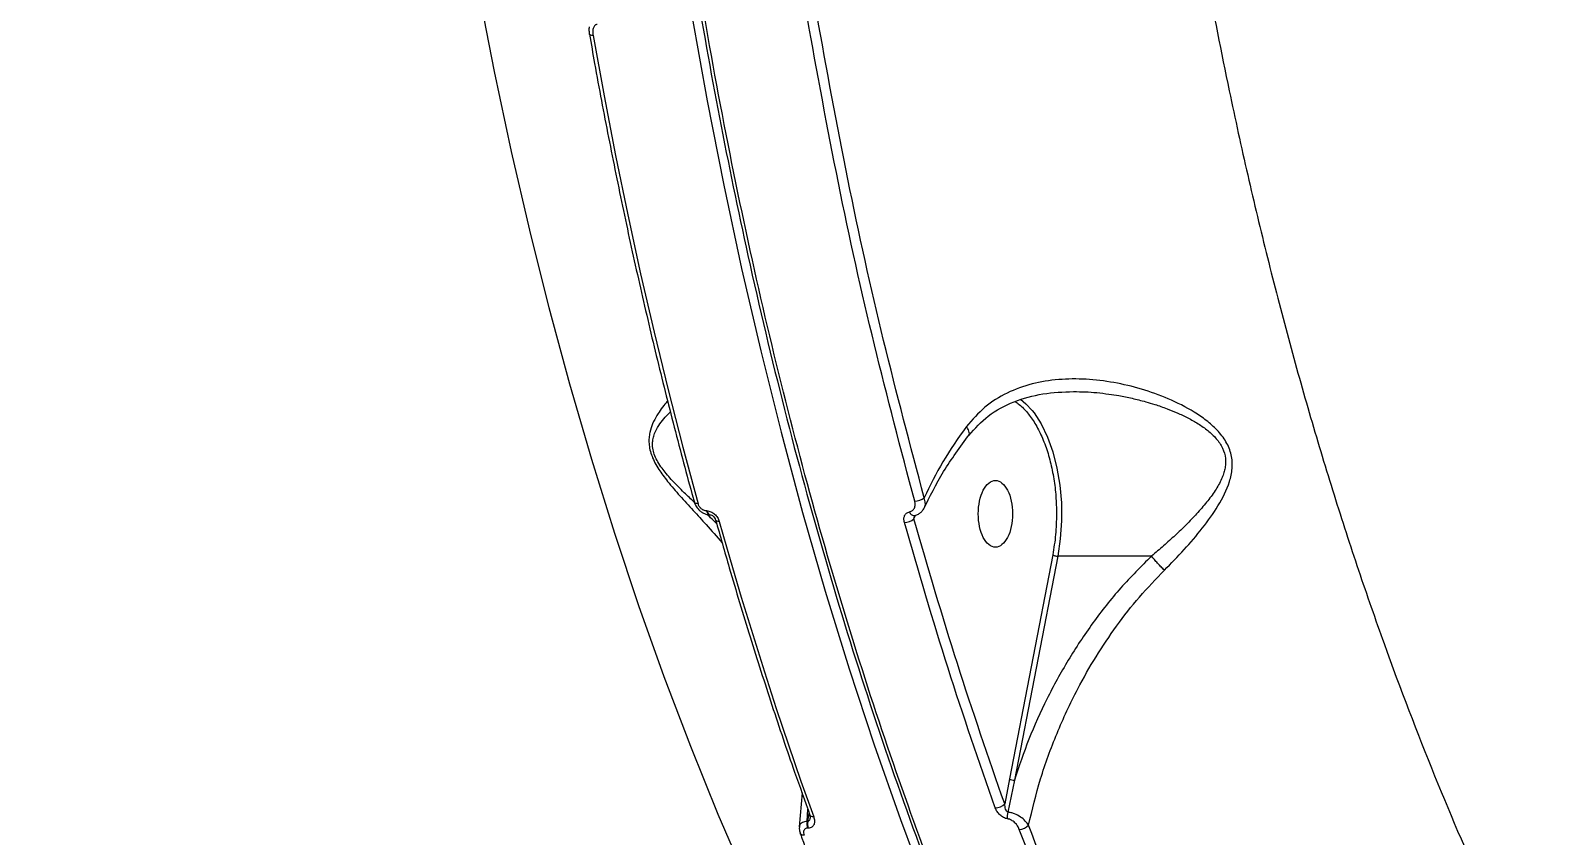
# Model space of a CAD drawing. Header units: millimetres. Extents: x -5873 to 5805, y -5301 to 4302.
# Drawn here: x 512.3 to 719.3, y 808.9 to 917.5 of the extents above; entities that cross this region are included whole.
import ezdxf

# ---------------------------------------------------------------- set-up
doc = ezdxf.new("R2010")
doc.units = ezdxf.units.MM
doc.layers.add('DIKOM_ОБЪЕКТ', color=7, linetype='Continuous')
doc.layers.add('DIKOM_РАЗМЕР_ОБЪЕКТА', color=7, linetype='Continuous')
doc.styles.add('style1', font='arial.ttf', dxfattribs={"width": 0.8})
doc.dimstyles.new('1-50', dxfattribs={"dimtxt": 300, "dimasz": 200, "dimexe": 100, "dimexo": 0, "dimgap": 100, "dimtad": 1, "dimtxsty": 'style1', "dimcen": 200, "dimclrd": 7, "dimclre": 7, "dimclrt": 7, "dimadec": 1, "dimazin": 2, "dimtfac": 1, "dimtmove": 0, "dimatfit": 2, "dimfxl": 0, "dimlwd": 25, "dimlwe": 18, "dimarcsym": 0})

# ---------------------------------------------------------------- blocks, each defined once
blk = doc.blocks.new('*D9')
at = {"layer": 'Defpoints', "color": 0, "transparency": 16777216}
for p in [(1338.11, 2802.44), (-4588.97, -1585.51), (-117.5, -1585.51)]:
    blk.add_point(p, dxfattribs=at)
at = {"layer": 'DIKOM_РАЗМЕР_ОБЪЕКТА', "color": 7, "lineweight": 18, "transparency": 16777216}
for p, q in [((1338.11, 2802.44), (-4688.97, 2802.44)), ((-117.5, -1585.51), (-4688.97, -1585.51))]:
    blk.add_line(p, q, dxfattribs=at)
at = {"layer": 'DIKOM_РАЗМЕР_ОБЪЕКТА', "color": 7, "lineweight": 25, "transparency": 16777216}
blk.add_line((-4588.97, 2602.44), (-4588.97, -1385.51), dxfattribs=at)
at = {"layer": 'DIKOM_РАЗМЕР_ОБЪЕКТА', "color": 7, "transparency": 16777216}
for points in [[(-4622.31, 2602.44), (-4555.64, 2602.44), (-4588.97, 2802.44)], [(-4622.31, -1385.51), (-4555.64, -1385.51), (-4588.97, -1585.51)]]:
    blk.add_solid(points, dxfattribs=at)
at = {"layer": 'DIKOM_РАЗМЕР_ОБЪЕКТА', "color": 7, "transparency": 16777216, "insert": (-4842.15, 460.98), "char_height": 300, "attachment_point": 5, "rotation": 90, "style": 'style1'}
blk.add_mtext('4400', dxfattribs=at)
blk = doc.blocks.new('*D10')
at = {"layer": 'Defpoints', "color": 0, "transparency": 16777216}
for p in [(4304.51, 1053.39), (-1538.59, -1332.39), (4304.51, -4224.84)]:
    blk.add_point(p, dxfattribs=at)
at = {"layer": 'DIKOM_РАЗМЕР_ОБЪЕКТА', "color": 7, "lineweight": 18, "transparency": 16777216}
for p, q in [((4304.51, 1053.39), (4304.51, -4324.84)), ((-1538.59, -1332.39), (-1538.59, -4324.84))]:
    blk.add_line(p, q, dxfattribs=at)
at = {"layer": 'DIKOM_РАЗМЕР_ОБЪЕКТА', "color": 7, "lineweight": 25, "transparency": 16777216}
blk.add_line((-1338.59, -4224.84), (4104.51, -4224.84), dxfattribs=at)
at = {"layer": 'DIKOM_РАЗМЕР_ОБЪЕКТА', "color": 7, "transparency": 16777216}
for points in [[(-1338.59, -4191.51), (-1338.59, -4258.18), (-1538.59, -4224.84)], [(4104.51, -4191.51), (4104.51, -4258.18), (4304.51, -4224.84)]]:
    blk.add_solid(points, dxfattribs=at)
at = {"layer": 'DIKOM_РАЗМЕР_ОБЪЕКТА', "color": 7, "transparency": 16777216, "insert": (1679.28, -3971.67), "char_height": 300, "attachment_point": 5, "style": 'style1'}
blk.add_mtext('5850', dxfattribs=at)

msp = doc.modelspace()

# ---------------------------------------------------------------- linework, layer by layer
at = {"layer": 'DIKOM_ОБЪЕКТ', "color": 7, "linetype": 'Continuous', "lineweight": 15}
for p, q in [((603.505, 852.711), (603.477, 852.711)), ((603.93, 852.186), (603.958, 852.186)), ((631.438, 851.644), (631.614, 852.056)), ((650.15, 846.787), (644.309, 816.568)), ((650.82, 846.612), (644.978, 816.393)), ((663.473, 846.612), (650.82, 846.612)), ((644.309, 816.568), (643.67, 813.208)), ((644.978, 816.393), (644.099, 812.08)), ((616.349, 814.657), (615.961, 810.087)), ((617.027, 810.81), (617.13, 812.473)), ((617.116, 810.81), (617.316, 811.952)), ((617.411, 811.637), (617.434, 811.29)), ((617.027, 810.81), (617.116, 810.81)), ((617.183, 809.91), (617.094, 809.91))]:
    msp.add_line(p, q, dxfattribs=at)
at = {"layer": 'DIKOM_ОБЪЕКТ', "color": 7, "linetype": 'Continuous', "lineweight": 15, "flags": 128}
for points in [[(590.361, 1051.313), (590.468, 1039.126), (590.757, 1026.95), (591.228, 1014.795), (591.88, 1002.672), (592.713, 990.59), (593.726, 978.561), (594.919, 966.594), (596.29, 954.699), (597.838, 942.886), (599.562, 931.165), (601.461, 919.547), (603.533, 908.04), (605.775, 896.655), (608.187, 885.401), (610.766, 874.287), (613.51, 863.324), (616.416, 852.519), (619.483, 841.883), (622.708, 831.425), (626.087, 821.152), (629.619, 811.074), (633.299, 801.199)], [(608.886, 802.833), (605.036, 811.771), (601.328, 820.933), (597.766, 830.311), (594.353, 839.894), (591.092, 849.676), (587.986, 859.646), (585.038, 869.795), (582.251, 880.114), (579.627, 890.594), (577.169, 901.223), (574.879, 911.994), (572.759, 922.895), (570.812, 933.916), (569.039, 945.047), (567.441, 956.279), (566.02, 967.599), (564.778, 978.999), (563.716, 990.466)], [(588.161, 916.861), (588.01, 916.866), (587.882, 916.883), (587.78, 916.91), (587.708, 916.947), (587.669, 916.992), (587.663, 917.018)], [(588.161, 916.861), (589.637, 908.728), (591.199, 900.656), (592.845, 892.648), (594.576, 884.707), (596.39, 876.837), (598.287, 869.041), (600.267, 861.322), (602.327, 853.683)], [(645.818, 867.776), (646.541, 867.177), (647.386, 866.266)], [(647.386, 866.266), (647.625, 865.962), (648.605, 864.451), (649.46, 862.677), (650.172, 860.678), (650.725, 858.498), (651.107, 856.184), (651.31, 853.786), (651.33, 851.356), (651.165, 848.947), (650.82, 846.612)], [(602.327, 853.683), (602.175, 853.691), (602.045, 853.716), (601.94, 853.756), (601.865, 853.81), (601.822, 853.876), (601.816, 853.892)], [(603.477, 852.711), (603.549, 852.513), (603.644, 852.355), (603.755, 852.246), (603.876, 852.192), (603.932, 852.186)], [(603.505, 852.711), (603.577, 852.513), (603.672, 852.355), (603.783, 852.246), (603.904, 852.192), (603.961, 852.186)], [(605.187, 851.295), (605.028, 851.304), (604.893, 851.331), (604.787, 851.375), (604.713, 851.435), (604.675, 851.507), (604.674, 851.513)], [(605.187, 851.295), (606.652, 846.164), (608.153, 841.074), (609.691, 836.025), (611.265, 831.018), (612.875, 826.054), (614.521, 821.135), (616.202, 816.26), (617.917, 811.432)], [(617.917, 811.432), (617.758, 811.443), (617.621, 811.476), (617.512, 811.529), (617.435, 811.6), (617.394, 811.679)], [(616.627, 808.945), (616.475, 808.955), (616.343, 808.985), (616.235, 809.033), (616.156, 809.099), (616.108, 809.18), (616.107, 809.184)]]:
    msp.add_lwpolyline(points, dxfattribs=at)
at = {"layer": 'DIKOM_ОБЪЕКТ', "color": 7, "linetype": 'Continuous', "lineweight": 15}
for centre, radius, start, end in [((631.528, 856.097), 2.064, 270.24894, 308.61323), ((630.139, 853.165), 2, 269.96618, 310.49255), ((631.494, 852.768), 0.69, 195.54545, 268.13423), ((644.964, 817.704), 1.311, 239.99292, 270.60635), ((642.385, 814.37), 1.733, 270.47474, 317.88609), ((646.158, 811.506), 2.138, 164.44729, 189.20937), ((618.809, 810.49), 1.81, 169.83375, 198.69173), ((618.895, 810.49), 1.808, 169.80795, 198.70242), ((645.619, 811.49), 1.743, 270.82956, 316.85954)]:
    msp.add_arc(centre, radius, start, end, dxfattribs=at)
for points, knots in [([(591.596, 1051.314), (591.606, 1048.836), (591.624, 1044.229), (591.718, 1037.849), (591.832, 1032.53), (591.951, 1028.194), (592.071, 1024.487), (592.196, 1021.036), (592.423, 1015.468), (592.799, 1007.777), (593.554, 995.436), (594.717, 980.581), (596.534, 962.515), (598.864, 943.845), (601.766, 924.64), (605.138, 905.709), (609.155, 886.227), (613.884, 866.303), (619.393, 846.081), (625.459, 826.469), (632.068, 807.526), (639.204, 789.295), (646.842, 771.843), (654.96, 755.224), (663.588, 739.383), (672.471, 724.788), (681.866, 710.952), (691.569, 698.198), (701.832, 686.268), (712.28, 675.577), (722.562, 666.409), (732.613, 658.625), (742.381, 652.088), (752.303, 646.461), (762.763, 641.563), (773.747, 637.546), (783.085, 635.128), (790.245, 633.807), (794.288, 633.256), (797.048, 632.943), (798.187, 632.843), (798.576, 632.809)], [0, 0, 0, 0, 0.0116198, 0.0216071, 0.0299336, 0.0365858, 0.0419709, 0.0473488, 0.0528118, 0.068165, 0.0835749, 0.1110911, 0.1386074, 0.169876, 0.2011439, 0.2324298, 0.2637728, 0.2995129, 0.3352482, 0.3709847, 0.4067216, 0.4424634, 0.4782818, 0.5140328, 0.5497726, 0.5862867, 0.6198576, 0.6570009, 0.6928149, 0.7285858, 0.7643344, 0.7956166, 0.8269005, 0.8581851, 0.8894926, 0.924606, 0.9596508, 0.9750271, 0.9898751, 0.9965364, 1, 1, 1, 1]), ([(798.875, 632.781), (796.886, 632.965), (792.329, 633.385), (785.197, 634.674), (777.463, 636.553), (769.692, 639.016), (761.895, 642.055), (753.026, 646.18), (743.112, 651.714), (732.212, 659.032), (721.386, 667.588), (710.675, 677.402), (702.474, 686.018), (696.657, 692.685), (693.129, 696.908), (689.63, 701.277), (686.161, 705.794), (682.725, 710.459), (679.324, 715.27), (673.978, 723.145), (666.819, 734.522), (658.358, 749.529), (650.489, 765.03), (643.202, 780.909), (636.278, 797.637), (629.747, 815.19), (623.638, 833.539), (617.981, 852.65), (612.804, 872.486), (608.138, 893.006), (604.009, 914.162), (600.445, 935.907), (597.473, 958.183), (595.112, 980.934), (593.404, 1004.095), (592.307, 1027.6), (592.153, 1043.387), (592.076, 1051.313)], [0, 0, 0, 0, 0.0181141, 0.041512, 0.065149, 0.0890254, 0.1131411, 0.137496, 0.171993, 0.2069589, 0.2423937, 0.2782976, 0.3146702, 0.327191, 0.3397603, 0.352378, 0.3650442, 0.3777589, 0.3905219, 0.4033334, 0.4388111, 0.4746552, 0.5075592, 0.5407659, 0.5742754, 0.6080876, 0.6422025, 0.67662, 0.7113404, 0.7463633, 0.7816891, 0.8173175, 0.8532486, 0.8894824, 0.9260189, 0.9628581, 1, 1, 1, 1]), ([(662.148, 990.765), (662.661, 985.158), (663.687, 973.969), (665.71, 957.408), (668.076, 941.097), (670.809, 925.075), (673.621, 910.738), (676.406, 898.033), (679.068, 886.897), (681.899, 875.988), (684.894, 865.315), (688.046, 854.886), (691.349, 844.708), (695.787, 831.943), (701.531, 816.921), (708.779, 800.088), (716.414, 784.283), (723.272, 771.597), (729.158, 761.625), (733.945, 754.016), (738.815, 746.754), (743.762, 739.841), (748.777, 733.274), (753.854, 727.054), (759.449, 720.649), (765.577, 714.167), (772.252, 707.727), (778.98, 701.832), (785.75, 696.473), (792.549, 691.645), (799.495, 687.256), (806.582, 683.328), (813.806, 679.884), (821.024, 676.986), (828.226, 674.623), (835.4, 672.778), (843.165, 671.345), (850.839, 670.449), (856.136, 670.414), (858.431, 670.398)], [0, 0, 0, 0, 0.0316876, 0.0632412, 0.0946608, 0.1259466, 0.1570988, 0.1799688, 0.2027206, 0.2253542, 0.2478695, 0.2702668, 0.2925461, 0.3147073, 0.3558114, 0.3963921, 0.4364498, 0.4759846, 0.4983431, 0.5205309, 0.542548, 0.5643944, 0.5860701, 0.6075753, 0.6289098, 0.6558425, 0.6825088, 0.7089087, 0.7350423, 0.7609094, 0.7865101, 0.8133025, 0.8398423, 0.8661295, 0.892164, 0.9179459, 0.9434752, 0.975503, 1, 1, 1, 1]), ([(631.537, 854.033), (629.685, 861.026), (625.965, 875.067), (621.108, 896.92), (618.381, 911.93), (617.012, 919.465)], [0, 0, 0, 0, 0.330661, 0.6639946, 1, 1, 1, 1]), ([(632.816, 854.484), (630.952, 861.522), (627.228, 875.585), (622.387, 897.393), (619.679, 912.306), (618.324, 919.768)], [0, 0, 0, 0, 0.3335117, 0.6664893, 1, 1, 1, 1]), ([(587.63, 918.033), (587.616, 917.86), (587.588, 917.518), (587.646, 917.159), (587.675, 916.981)], [0, 0, 0, 0, 0.5052492, 1, 1, 1, 1]), ([(587.679, 917.021), (587.907, 915.697), (588.712, 911.026), (590.232, 903.084), (592.238, 893.192), (594.389, 883.373), (596.67, 873.628), (599.099, 863.989), (600.821, 857.409), (601.767, 854.081), (601.82, 853.893)], [0, 0, 0, 0, 0.0607651, 0.2144247, 0.3687148, 0.5235482, 0.6788532, 0.8345672, 0.9906375, 1, 1, 1, 1]), ([(588.708, 918.335), (588.673, 918.333), (588.603, 918.328), (588.475, 918.277), (588.345, 918.17), (588.235, 917.99), (588.143, 917.715), (588.101, 917.332), (588.141, 917.018), (588.161, 916.861)], [0, 0, 0, 0, 0.0616637, 0.125296, 0.2506589, 0.3692955, 0.5009678, 0.7503307, 1, 1, 1, 1]), ([(665.221, 844.721), (666.118, 845.638), (667.923, 847.483), (670.368, 850.368), (672.532, 853.38), (673.914, 856.082), (674.428, 858.431), (674.325, 860.284), (673.596, 862.07), (672.377, 863.627), (670.889, 864.943), (668.713, 866.43), (665.784, 867.903), (662.127, 869.209), (658.398, 870.096), (654.65, 870.548), (650.936, 870.519), (647.336, 869.943), (643.959, 868.722), (640.889, 866.843), (639.303, 865.01), (638.508, 864.093)], [0, 0, 0, 0, 0.0614744, 0.1237166, 0.1865151, 0.2501487, 0.2824431, 0.3151066, 0.3478431, 0.38039, 0.4126287, 0.4444719, 0.5076564, 0.5698138, 0.631568, 0.6935097, 0.7547537, 0.816077, 0.8772201, 0.9385407, 1, 1, 1, 1]), ([(598.227, 867.53), (598.16, 867.459), (597.872, 867.157), (597.378, 866.519), (596.745, 865.588), (596.195, 864.547), (595.838, 863.501), (595.697, 862.589), (595.683, 861.549), (595.946, 860.383), (596.5, 859.195), (597.007, 858.342), (597.591, 857.501), (598.526, 856.288), (599.909, 854.694), (601.664, 852.778), (603.606, 850.674), (604.857, 849.241), (605.568, 848.427)], [0, 0, 0, 0, 0.0222658, 0.0959307, 0.1635627, 0.2406341, 0.306118, 0.3434395, 0.3775503, 0.4486605, 0.4829732, 0.5198753, 0.5535068, 0.5904355, 0.6807359, 0.7775347, 0.873669, 1, 1, 1, 1]), ([(638.85, 862.896), (639.675, 863.825), (641.388, 865.751), (644.866, 867.546), (648.771, 868.643), (651.554, 868.761), (652.937, 868.819)], [0, 0, 0, 0, 0.2376557, 0.4932649, 0.7482875, 1, 1, 1, 1]), ([(645.049, 867.457), (645.106, 867.427), (645.552, 867.192), (646.346, 866.427), (647.404, 865.142), (648.364, 863.487), (649.19, 861.548), (649.85, 859.378), (650.319, 857.064), (650.606, 854.694), (650.641, 853.101), (650.658, 852.319)], [0, 0, 0, 0, 0.0172483, 0.1350441, 0.2570613, 0.3820692, 0.5086251, 0.6351794, 0.7601858, 0.882205, 1, 1, 1, 1]), ([(652.939, 868.806), (653.483, 868.804), (654.526, 868.799), (656.127, 868.674), (657.626, 868.5), (659.22, 868.247), (660.876, 867.913), (662.494, 867.504), (664.066, 867.035), (665.482, 866.544), (666.972, 865.942), (668.384, 865.277), (669.782, 864.488), (671.093, 863.572), (672.252, 862.491), (673.131, 861.21), (673.463, 860.018), (673.474, 859.067), (673.376, 858.376), (673.187, 857.691), (672.8, 856.701), (672.064, 855.411), (670.917, 853.852), (670.016, 852.839), (669.555, 852.32)], [0, 0, 0, 0, 0.0493383, 0.0946504, 0.1445705, 0.1849604, 0.2391208, 0.2955017, 0.3335955, 0.3851679, 0.4287429, 0.4763962, 0.5239692, 0.5717897, 0.6194038, 0.6670818, 0.7147471, 0.7379309, 0.7625377, 0.7853651, 0.8100688, 0.8702312, 0.9336282, 1, 1, 1, 1]), ([(601.83, 853.861), (601.375, 854.294), (600.334, 855.285), (599.041, 856.583), (598.049, 857.709), (597.431, 858.491), (596.898, 859.292), (596.471, 860.145), (596.263, 860.845), (596.187, 861.392), (596.172, 861.902), (596.247, 862.505), (596.505, 863.354), (596.998, 864.259), (597.688, 865.149), (598.23, 865.739), (598.537, 866.011), (598.595, 866.062)], [0, 0, 0, 0, 0.1064142, 0.2434904, 0.2987369, 0.347564, 0.4024995, 0.4521728, 0.5035853, 0.529968, 0.557262, 0.6064899, 0.662209, 0.7673947, 0.8717522, 0.9757012, 1, 1, 1, 1]), ([(632.73, 852.912), (633.571, 854.624), (635.25, 858.041), (637.667, 861.345), (638.873, 862.994)], [0, 0, 0, 0, 0.5008381, 1, 1, 1, 1]), ([(638.508, 864.093), (637.403, 862.522), (635.187, 859.373), (633.607, 856.117), (632.816, 854.484)], [0, 0, 0, 0, 0.4985452, 1, 1, 1, 1]), ([(638.807, 862.938), (638.834, 862.965), (638.914, 863.05), (638.912, 863.297), (638.799, 863.658), (638.605, 863.948), (638.508, 864.093)], [0, 0, 0, 0, 0.1357719, 0.416365, 0.7086819, 1, 1, 1, 1]), ([(640.1, 852.318), (640.134, 852.907), (640.204, 854.085), (640.74, 855.583), (641.506, 856.584), (642.417, 856.936), (643.328, 856.584), (644.094, 855.584), (644.63, 854.086), (644.7, 852.908), (644.735, 852.319)], [0, 0, 0, 0, 0.1250015, 0.2500038, 0.3749993, 0.4999989, 0.6249985, 0.7500006, 0.8749985, 1, 1, 1, 1]), ([(601.815, 853.895), (601.878, 853.721), (602.012, 853.346), (602.354, 852.912), (602.727, 852.593), (603.082, 852.38), (603.473, 852.227), (603.735, 852.206), (603.859, 852.196)], [0, 0, 0, 0, 0.1993677, 0.4304249, 0.5612738, 0.7036178, 0.858578, 1, 1, 1, 1]), ([(603.477, 852.711), (603.416, 852.715), (603.294, 852.722), (603.107, 852.785), (602.926, 852.88), (602.704, 853.047), (602.466, 853.315), (602.373, 853.56), (602.327, 853.683)], [0, 0, 0, 0, 0.1249862, 0.2509095, 0.3751713, 0.5011839, 0.7504872, 1, 1, 1, 1]), ([(603.505, 852.711), (603.594, 852.705), (603.772, 852.694), (604.046, 852.603), (604.311, 852.466), (604.635, 852.223), (604.983, 851.831), (605.119, 851.473), (605.187, 851.295)], [0, 0, 0, 0, 0.1251291, 0.2509658, 0.37519, 0.5012543, 0.7504635, 1, 1, 1, 1]), ([(630.83, 852.583), (630.973, 852.632), (631.258, 852.731), (631.516, 853.09), (631.629, 853.535), (631.568, 853.867), (631.537, 854.033)], [0, 0, 0, 0, 0.2497025, 0.499643, 0.7496705, 1, 1, 1, 1]), ([(631.472, 852.078), (631.631, 852.123), (631.945, 852.211), (632.334, 852.472), (632.645, 852.791), (632.779, 853.041), (632.845, 853.164)], [0, 0, 0, 0, 0.2587884, 0.5135145, 0.7603132, 1, 1, 1, 1]), ([(632.834, 853.149), (632.837, 853.152), (632.971, 853.311), (633.006, 853.782), (632.879, 854.25), (632.816, 854.484)], [0, 0, 0, 0, 0.0102187, 0.5065472, 1, 1, 1, 1]), ([(604.843, 850.976), (604.57, 851.242), (604.143, 851.658), (603.694, 852.085), (603.532, 852.238)], [0, 0, 0, 0, 0.6395864, 1, 1, 1, 1]), ([(603.96, 852.186), (604.028, 852.177), (604.172, 852.157), (604.381, 852.004), (604.573, 851.772), (604.648, 851.576), (604.688, 851.473)], [0, 0, 0, 0, 0.2054381, 0.437536, 0.7050715, 1, 1, 1, 1]), ([(604.69, 851.517), (605.3, 849.346), (606.798, 844.015), (609.329, 835.675), (612.266, 826.487), (614.958, 818.481), (616.719, 813.605), (617.412, 811.684)], [0, 0, 0, 0, 0.1582279, 0.3884892, 0.6190993, 0.8500153, 1, 1, 1, 1]), ([(630.138, 851.165), (630.107, 851.328), (630.045, 851.652), (630.156, 852.088), (630.409, 852.438), (630.69, 852.534), (630.83, 852.583)], [0, 0, 0, 0, 0.2503323, 0.500338, 0.7502808, 1, 1, 1, 1]), ([(642.399, 812.638), (640.232, 818.868), (635.877, 831.388), (632.057, 844.552), (630.138, 851.165)], [0, 0, 0, 0, 0.4975621, 1, 1, 1, 1]), ([(631.438, 851.644), (631.441, 851.733), (631.448, 851.901), (631.504, 852.055), (631.531, 852.127)], [0, 0, 0, 0, 0.5319368, 1, 1, 1, 1]), ([(643.67, 813.208), (641.498, 819.454), (637.153, 831.946), (633.343, 845.078), (631.438, 851.644)], [0, 0, 0, 0, 0.5000007, 1, 1, 1, 1]), ([(644.735, 852.319), (644.7, 851.73), (644.631, 850.552), (644.095, 849.054), (643.329, 848.053), (642.418, 847.701), (641.506, 848.053), (640.74, 849.054), (640.204, 850.552), (640.135, 851.729), (640.1, 852.318)], [0, 0, 0, 0, 0.1249997, 0.2499977, 0.3750013, 0.5000011, 0.6250009, 0.7499978, 0.8750003, 1, 1, 1, 1]), ([(650.658, 852.319), (650.636, 851.375), (650.593, 849.488), (650.298, 847.687), (650.15, 846.787)], [0, 0, 0, 0, 0.4999979, 1, 1, 1, 1]), ([(669.555, 852.32), (669.09, 851.828), (668.16, 850.844), (666.66, 849.41), (665.106, 847.996), (664.023, 847.072), (663.481, 846.609)], [0, 0, 0, 0, 0.2504192, 0.5002194, 0.7497948, 1, 1, 1, 1]), ([(663.473, 846.612), (662.063, 845.208), (659.236, 842.392), (655.505, 837.643), (652.171, 832.621), (649.295, 827.359), (646.841, 821.942), (645.598, 818.239), (644.978, 816.393)], [0, 0, 0, 0, 0.166399, 0.3337658, 0.5008627, 0.6673318, 0.8340912, 1, 1, 1, 1]), ([(650.15, 846.787), (650.188, 846.764), (650.264, 846.718), (650.443, 846.66), (650.64, 846.62), (650.76, 846.614), (650.82, 846.612)], [0, 0, 0, 0, 0.2499474, 0.5000515, 0.7500959, 1, 1, 1, 1]), ([(663.481, 846.609), (663.481, 846.61), (663.48, 846.611), (663.477, 846.612), (663.474, 846.612), (663.473, 846.612)], [0, 0, 0, 0, 0.2104217, 0.4434733, 1, 1, 1, 1]), ([(665.221, 844.721), (665.071, 844.863), (664.767, 845.153), (664.291, 845.652), (663.842, 846.157), (663.6, 846.46), (663.481, 846.609)], [0, 0, 0, 0, 0.2452815, 0.4998436, 0.7545254, 1, 1, 1, 1]), ([(646.891, 810.298), (647.391, 812.391), (648.389, 816.567), (650.644, 822.737), (653.199, 828.241), (655.941, 833.066), (658.722, 837.215), (661.784, 841.156), (664.075, 843.532), (665.221, 844.721)], [0, 0, 0, 0, 0.1666532, 0.3325136, 0.499562, 0.6250289, 0.7497842, 0.8748662, 1, 1, 1, 1]), ([(617.443, 811.368), (617.443, 811.352), (617.436, 811.222), (617.368, 811.039), (617.265, 810.876), (617.179, 810.818), (617.136, 810.812), (617.116, 810.81)], [0, 0, 0, 0, 0.0647586, 0.5321882, 0.7975112, 0.9038009, 1, 1, 1, 1]), ([(617.917, 811.432), (617.967, 811.252), (618.067, 810.891), (618.001, 810.475), (617.851, 810.203), (617.679, 810.042), (617.458, 809.931), (617.274, 809.917), (617.183, 809.91)], [0, 0, 0, 0, 0.2495981, 0.4993567, 0.6273016, 0.7499034, 0.8763364, 1, 1, 1, 1]), ([(644.048, 811.164), (643.958, 811.182), (643.775, 811.218), (643.412, 811.382), (643.001, 811.687), (642.617, 812.143), (642.472, 812.473), (642.399, 812.638)], [0, 0, 0, 0, 0.1235893, 0.2504722, 0.5001514, 0.7500005, 1, 1, 1, 1]), ([(644.099, 812.08), (644.069, 812.094), (644.005, 812.126), (643.893, 812.263), (643.731, 812.617), (643.695, 812.964), (643.67, 813.208)], [0, 0, 0, 0, 0.0855325, 0.1848595, 0.4250598, 1, 1, 1, 1]), ([(646.891, 810.298), (646.757, 810.493), (646.486, 810.888), (645.816, 811.438), (645.131, 811.804), (644.54, 812.005), (644.246, 812.055), (644.099, 812.08)], [0, 0, 0, 0, 0.2374171, 0.4816803, 0.7356974, 0.867294, 1, 1, 1, 1]), ([(615.983, 810.104), (615.976, 809.955), (615.964, 809.66), (616.06, 809.339), (616.108, 809.181)], [0, 0, 0, 0, 0.5058448, 1, 1, 1, 1]), ([(617.027, 810.81), (616.91, 810.799), (616.677, 810.778), (616.393, 810.677), (616.184, 810.532), (616.022, 810.342), (616.015, 810.174), (616.011, 810.082)], [0, 0, 0, 0, 0.1981435, 0.3944937, 0.5867778, 0.7732487, 1, 1, 1, 1]), ([(616.112, 809.185), (616.187, 808.976), (617.323, 805.793), (619.633, 799.785), (623.048, 791.179), (626.593, 782.759), (630.248, 774.508), (634.017, 766.442), (637.89, 758.556), (641.882, 750.889), (644.62, 745.78), (646.054, 743.287), (646.093, 743.219)], [0, 0, 0, 0, 0.0086915, 0.1318693, 0.2551573, 0.3785418, 0.5020111, 0.6255556, 0.7491663, 0.8728371, 0.9965615, 1, 1, 1, 1]), ([(617.094, 809.91), (617.036, 809.906), (616.918, 809.898), (616.776, 809.829), (616.665, 809.727), (616.569, 809.554), (616.529, 809.289), (616.595, 809.059), (616.627, 808.945)], [0, 0, 0, 0, 0.1242573, 0.2500898, 0.3725926, 0.5005233, 0.7503025, 1, 1, 1, 1]), ([(645.644, 809.747), (645.574, 809.905), (645.433, 810.221), (645.063, 810.661), (644.664, 810.955), (644.312, 811.112), (644.136, 811.147), (644.048, 811.164)], [0, 0, 0, 0, 0.2491409, 0.4992059, 0.749151, 0.8757821, 1, 1, 1, 1]), ([(675.859, 743.102), (673.136, 748.107), (667.656, 758.179), (659.928, 774.426), (652.499, 791.541), (647.938, 803.654), (645.644, 809.747)], [0, 0, 0, 0, 0.2455102, 0.494014, 0.7455101, 1, 1, 1, 1]), ([(677.037, 743.802), (674.267, 748.896), (668.735, 759.069), (660.992, 775.389), (653.637, 792.372), (649.141, 804.317), (646.891, 810.298)], [0, 0, 0, 0, 0.2503509, 0.5000006, 0.7496504, 1, 1, 1, 1])]:
    msp.add_open_spline(points, degree=3, knots=knots, dxfattribs=at)

# ---------------------------------------------------------------- dimensions: what is measured, and where the dimension line sits
at = {"layer": 'DIKOM_РАЗМЕР_ОБЪЕКТА'}
dim = msp.add_linear_dim(base=(-4588.973, -1585.515), p1=(1338.114, 2802.437), p2=(-117.504, -1585.515), angle=90, text='4400', dimstyle='1-50', dxfattribs=at)
dim.commit()
dim.dimension.update_dxf_attribs({"geometry": '*D9', "text_midpoint": (-4588.973, 460.978), "dimtype": 160})
dim = msp.add_linear_dim(base=(4304.512, -4224.842), p1=(-1538.592, -1332.389), p2=(4304.512, 1053.391), text='5850', dimstyle='1-50', dxfattribs=at)
dim.commit()
dim.dimension.update_dxf_attribs({"geometry": '*D10', "text_midpoint": (1679.282, -4224.842), "dimtype": 160})

doc.saveas('drawing.dxf')
